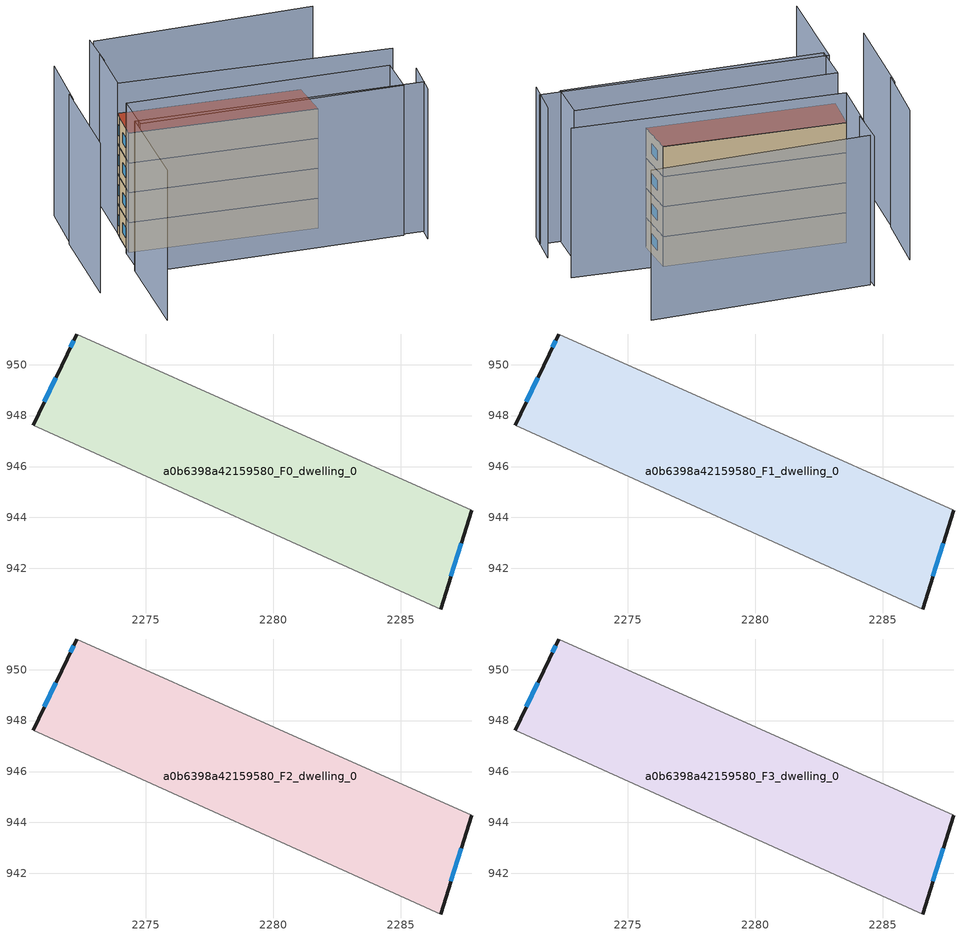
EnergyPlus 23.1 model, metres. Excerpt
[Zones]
a0b6398a42159580_F0_dwelling_0
 floor ground (EU_floor_Construction): 2287.8,944.28 2286.57,940.4 2270.57,947.62 2271.9,950.42 2272.28,951.21 z0
 wall outside (EU_wall_Construction): 2272.28,951.21 2271.9,950.42 2270.57,947.62 / 2286.57,940.4 2287.8,944.28 z0:3
 wall adiabatic (EU_wall_Construction): 2287.8,944.28 2272.28,951.21 / 2270.57,947.62 2286.57,940.4 z0:3
 window (EU_Window_Construction): 2272.16,950.94 2272.03,950.68 / 2286.98,941.69 2287.39,942.98 / 2271.46,949.48 2271.01,948.55 z1:2
a0b6398a42159580_F1_dwelling_0
 floor to a0b6398a42159580_F0_dwelling_0 (EU_floor_Construction): 2287.8,944.28 2286.57,940.4 2270.57,947.62 2271.9,950.42 2272.28,951.21 z3
 wall outside (EU_wall_Construction): 2272.28,951.21 2271.9,950.42 2270.57,947.62 / 2286.57,940.4 2287.8,944.28 z3:6
 wall adiabatic (EU_wall_Construction): 2287.8,944.28 2272.28,951.21 / 2270.57,947.62 2286.57,940.4 z3:6
 window (EU_Window_Construction): 2272.16,950.94 2272.03,950.68 / 2286.98,941.69 2287.39,942.98 / 2271.46,949.48 2271.01,948.55 z4:5
a0b6398a42159580_F2_dwelling_0
 floor to a0b6398a42159580_F1_dwelling_0 (EU_floor_Construction): 2287.8,944.28 2286.57,940.4 2270.57,947.62 2271.9,950.42 2272.28,951.21 z6
 wall outside (EU_wall_Construction): 2272.28,951.21 2271.9,950.42 2270.57,947.62 / 2286.57,940.4 2287.8,944.28 z6:9
 wall adiabatic (EU_wall_Construction): 2287.8,944.28 2272.28,951.21 / 2270.57,947.62 2286.57,940.4 z6:9
 window (EU_Window_Construction): 2272.16,950.94 2272.03,950.68 / 2286.98,941.69 2287.39,942.98 / 2271.46,949.48 2271.01,948.55 z7:8
a0b6398a42159580_F3_dwelling_0
 floor to a0b6398a42159580_F2_dwelling_0 (EU_floor_Construction): 2287.8,944.28 2286.57,940.4 2270.57,947.62 2271.9,950.42 2272.28,951.21 z9
 wall outside (EU_wall_Construction): 2272.28,951.21 2271.9,950.42 2270.57,947.62 / 2286.57,940.4 2287.8,944.28 z9:12
 wall adiabatic (EU_wall_Construction): 2287.8,944.28 2272.28,951.21 / 2270.57,947.62 2286.57,940.4 z9:12
 window (EU_Window_Construction): 2272.16,950.94 2272.03,950.68 / 2286.98,941.69 2287.39,942.98 / 2271.46,949.48 2271.01,948.55 z10:11
 roof outside (EU_roof_Construction): 2286.57,940.4 2287.8,944.28 2272.28,951.21 2271.9,950.42 2270.57,947.62 z12
shading: 2292.75,932.56 2294.54,936.27 / 2264.74,935.38 2268.73,944.58 / 2268.73,944.58 2293.42,933.86 / 2295.48,940.7 2272.28,951.21 / 2272.28,951.21 2274.72,956.58 / 2274.31,955.43 2275.84,959.28 / 2267.62,952.33 2263.58,943.3 / 2295.33,951.57 2275.98,958.92 / 2270.12,957.43 2267.31,951.4 / 2291.53,934.47 2268.79,943.88 / 2268.79,943.88 2270.37,947.7 / 2270.37,947.7 2293.11,938.29 / 2293.11,938.29 2291.53,934.47 z0:15
[Building]
EU S2 Campaign: North Axis=0; Terrain=City; Solar Distribution=FullExterior
[Site:Location]
Bologna: Latitude=44.5; Longitude=11.25; Time Zone=1; Elevation=37
[SizingPeriod:WeatherFileDays]
AnnualSizingPeriod: Begin Month=1; Begin Day of Month=1; End Month=12; End Day of Month=31; Day of Week for Start Day=Monday; Use Weather File Daylight Saving Period=No; Use Weather File Rain and Snow Indicators=No
[MATERIAL]
EU_InternalMass_Material: Roughness=MediumRough; Thickness=0.1; Conductivity=1; Density=1800; Specific Heat=900; Thermal Absorptance=0.9; Solar Absorptance=0.7; Visible Absorptance=0.7
[MATERIAL:NOMASS] Roughness=MediumRough; Thermal Absorptance=0.9; Solar Absorptance=0.7; Visible Absorptance=0.7
Name | Thermal Resistance
EU_wall_NoMass | 0.937881
EU_roof_NoMass | 0.548572
EU_floor_NoMass | 0.71348
[WINDOWMATERIAL:SIMPLEGLAZINGSYSTEM]
EU_Window_SimpleGlazing: UFactor=4.25633; Solar Heat Gain Coefficient=0.85; Visible Transmittance=0.85
[CONSTRUCTION]
EU_wall_Construction: EU_wall_NoMass
EU_roof_Construction: EU_roof_NoMass
EU_floor_Construction: EU_floor_NoMass
EU_Window_Construction: EU_Window_SimpleGlazing
EU_InternalMass_Construction: EU_InternalMass_Material
[ZONE] Type=1; Multiplier=1; Ceiling Height=autocalculate; Floor Area=autocalculate; Part of Total Floor Area=Yes
Name | Volume
a0b6398a42159580_F0_dwelling_0 | 207.496
a0b6398a42159580_F1_dwelling_0; a0b6398a42159580_F2_dwelling_0; a0b6398a42159580_F3_dwelling_0 | 207.497
[INTERNALMASS] Construction=EU_InternalMass_Construction; Surface Area=69.1653
Name | Zone or ZoneList
a0b6398a42159580_F0_dwelling_0_EU_InternalMass | a0b6398a42159580_F0_dwelling_0
a0b6398a42159580_F1_dwelling_0_EU_InternalMass | a0b6398a42159580_F1_dwelling_0
a0b6398a42159580_F2_dwelling_0_EU_InternalMass | a0b6398a42159580_F2_dwelling_0
a0b6398a42159580_F3_dwelling_0_EU_InternalMass | a0b6398a42159580_F3_dwelling_0
[OTHEREQUIPMENT] Fuel Type=Electricity; Design Level Calculation Method=Watts/Area; Power per Zone Floor Area=1; Fraction Latent=0; Fraction Radiant=0; Fraction Lost=0; Carbon Dioxide Generation Rate=0; EndUse Subcategory=EU_Step8_InternalGains
Name | Zone or ZoneList or Space or SpaceList | Schedule
EU_Step8_InternalGain_a0b6398a42159580_F0_dwelling_0_f000 | a0b6398a42159580_F0_dwelling_0 | EU_Step8_GainSchedule_a0b6398a42159580_F0_dwelling_0_f000
EU_Step8_InternalGain_a0b6398a42159580_F1_dwelling_0_f000 | a0b6398a42159580_F1_dwelling_0 | EU_Step8_GainSchedule_a0b6398a42159580_F1_dwelling_0_f000
EU_Step8_InternalGain_a0b6398a42159580_F2_dwelling_0_f000 | a0b6398a42159580_F2_dwelling_0 | EU_Step8_GainSchedule_a0b6398a42159580_F2_dwelling_0_f000
EU_Step8_InternalGain_a0b6398a42159580_F3_dwelling_0_f000 | a0b6398a42159580_F3_dwelling_0 | EU_Step8_GainSchedule_a0b6398a42159580_F3_dwelling_0_f000
[ZONEVENTILATION:DESIGNFLOWRATE] Schedule=EU_AlwaysOn; Design Flow Rate Calculation Method=AirChanges/Hour; Air Changes per Hour=0.687892; Ventilation Type=Natural; Fan Pressure Rise=0; Fan Total Efficiency=1; Constant Term Coefficient=1; Temperature Term Coefficient=0; Velocity Term Coefficient=0; Velocity Squared Term Coefficient=0; Minimum Indoor Temperature=-100; Maximum Indoor Temperature=100; Delta Temperature=-100; Minimum Outdoor Temperature=-100; Maximum Outdoor Temperature=100; Maximum Wind Speed=40
Name | Zone or ZoneList or Space or SpaceList
EU_ConstantAir_a0b6398a42159580_F0_dwelling_0 | a0b6398a42159580_F0_dwelling_0
EU_ConstantAir_a0b6398a42159580_F1_dwelling_0 | a0b6398a42159580_F1_dwelling_0
EU_ConstantAir_a0b6398a42159580_F2_dwelling_0 | a0b6398a42159580_F2_dwelling_0
EU_ConstantAir_a0b6398a42159580_F3_dwelling_0 | a0b6398a42159580_F3_dwelling_0
[HVACTEMPLATE:THERMOSTAT] Constant Heating Setpoint=20; Constant Cooling Setpoint=50
EU_HeatOnly_a0b6398a42159580_F0_dwelling_0; EU_HeatOnly_a0b6398a42159580_F1_dwelling_0; EU_HeatOnly_a0b6398a42159580_F2_dwelling_0; EU_HeatOnly_a0b6398a42159580_F3_dwelling_0
[HVACTEMPLATE:ZONE:IDEALLOADSAIRSYSTEM] System Availability Schedule=EU_AlwaysOn; Maximum Heating Supply Air Temperature=50; Minimum Cooling Supply Air Temperature=13; Maximum Heating Supply Air Humidity Ratio=0.0156; Minimum Cooling Supply Air Humidity Ratio=0.0077; Heating Limit=NoLimit; Cooling Limit=NoLimit; Heating Availability Schedule=EU_AlwaysOn; Cooling Availability Schedule=EU_CoolingOff; Dehumidification Control Type=ConstantSensibleHeatRatio; Cooling Sensible Heat Ratio=0.7; Dehumidification Setpoint=60; Humidification Control Type=None; Humidification Setpoint=30; Outdoor Air Method=None; Outdoor Air Flow Rate per Person=0.00944; Outdoor Air Flow Rate per Zone Floor Area=0; Outdoor Air Flow Rate per Zone=0; Demand Controlled Ventilation Type=None; Outdoor Air Economizer Type=NoEconomizer; Heat Recovery Type=None; Sensible Heat Recovery Effectiveness=0.7; Latent Heat Recovery Effectiveness=0.65
Name | Template Thermostat
a0b6398a42159580_F0_dwelling_0 | EU_HeatOnly_a0b6398a42159580_F0_dwelling_0
a0b6398a42159580_F1_dwelling_0 | EU_HeatOnly_a0b6398a42159580_F1_dwelling_0
a0b6398a42159580_F2_dwelling_0 | EU_HeatOnly_a0b6398a42159580_F2_dwelling_0
a0b6398a42159580_F3_dwelling_0 | EU_HeatOnly_a0b6398a42159580_F3_dwelling_0
[SIZING:ZONE] Zone Cooling Design Supply Air Temperature Input Method=SupplyAirTemperature; Zone Cooling Design Supply Air Temperature=13; Zone Heating Design Supply Air Temperature Input Method=SupplyAirTemperature; Zone Heating Design Supply Air Temperature=50; Zone Cooling Design Supply Air Humidity Ratio=0.008; Zone Heating Design Supply Air Humidity Ratio=0.008; Cooling Design Air Flow Method=DesignDay; Cooling Design Air Flow Rate=0; Cooling Minimum Air Flow per Zone Floor Area=0.000762; Cooling Minimum Air Flow=0; Cooling Minimum Air Flow Fraction=0.2; Heating Design Air Flow Method=DesignDay; Heating Design Air Flow Rate=0; Heating Maximum Air Flow per Zone Floor Area=0.002032; Heating Maximum Air Flow=0.141576; Heating Maximum Air Flow Fraction=0.3; Account for Dedicated Outdoor Air System=No; Dedicated Outdoor Air System Control Strategy=NeutralSupplyAir; Dedicated Outdoor Air Low Setpoint Temperature for Design=autosize; Dedicated Outdoor Air High Setpoint Temperature for Design=autosize; Zone Load Sizing Method=Sensible Load Only No Latent Load; Zone Latent Cooling Design Supply Air Humidity Ratio Input Method=HumidityRatioDifference; Zone Cooling Design Supply Air Humidity Ratio Difference=0.005; Zone Latent Heating Design Supply Air Humidity Ratio Input Method=HumidityRatioDifference; Zone Humidification Design Supply Air Humidity Ratio Difference=0.005
a0b6398a42159580_F0_dwelling_0; a0b6398a42159580_F1_dwelling_0; a0b6398a42159580_F2_dwelling_0; a0b6398a42159580_F3_dwelling_0
[SCHEDULE:CONSTANT]
Name | Hourly Value
EU_AlwaysOn | 1
EU_CoolingOff | 0
[SCHEDULE:FILE] Column Number=1; Rows to Skip at Top=0; Number of Hours of Data=8760; Column Separator=Comma; Interpolate to Timestep=No; Minutes per Item=60; Adjust Schedule for Daylight Savings=Yes
Name | File
EU_Step8_GainSchedule_a0b6398a42159580_F0_dwelling_0_f000 | ../../schedules/a0b6398a42159580/a0b6398a42159580_F0_dwelling_0_f000_gain.csv
EU_Step8_GainSchedule_a0b6398a42159580_F1_dwelling_0_f000 | ../../schedules/a0b6398a42159580/a0b6398a42159580_F1_dwelling_0_f000_gain.csv
EU_Step8_GainSchedule_a0b6398a42159580_F2_dwelling_0_f000 | ../../schedules/a0b6398a42159580/a0b6398a42159580_F2_dwelling_0_f000_gain.csv
EU_Step8_GainSchedule_a0b6398a42159580_F3_dwelling_0_f000 | ../../schedules/a0b6398a42159580/a0b6398a42159580_F3_dwelling_0_f000_gain.csv
